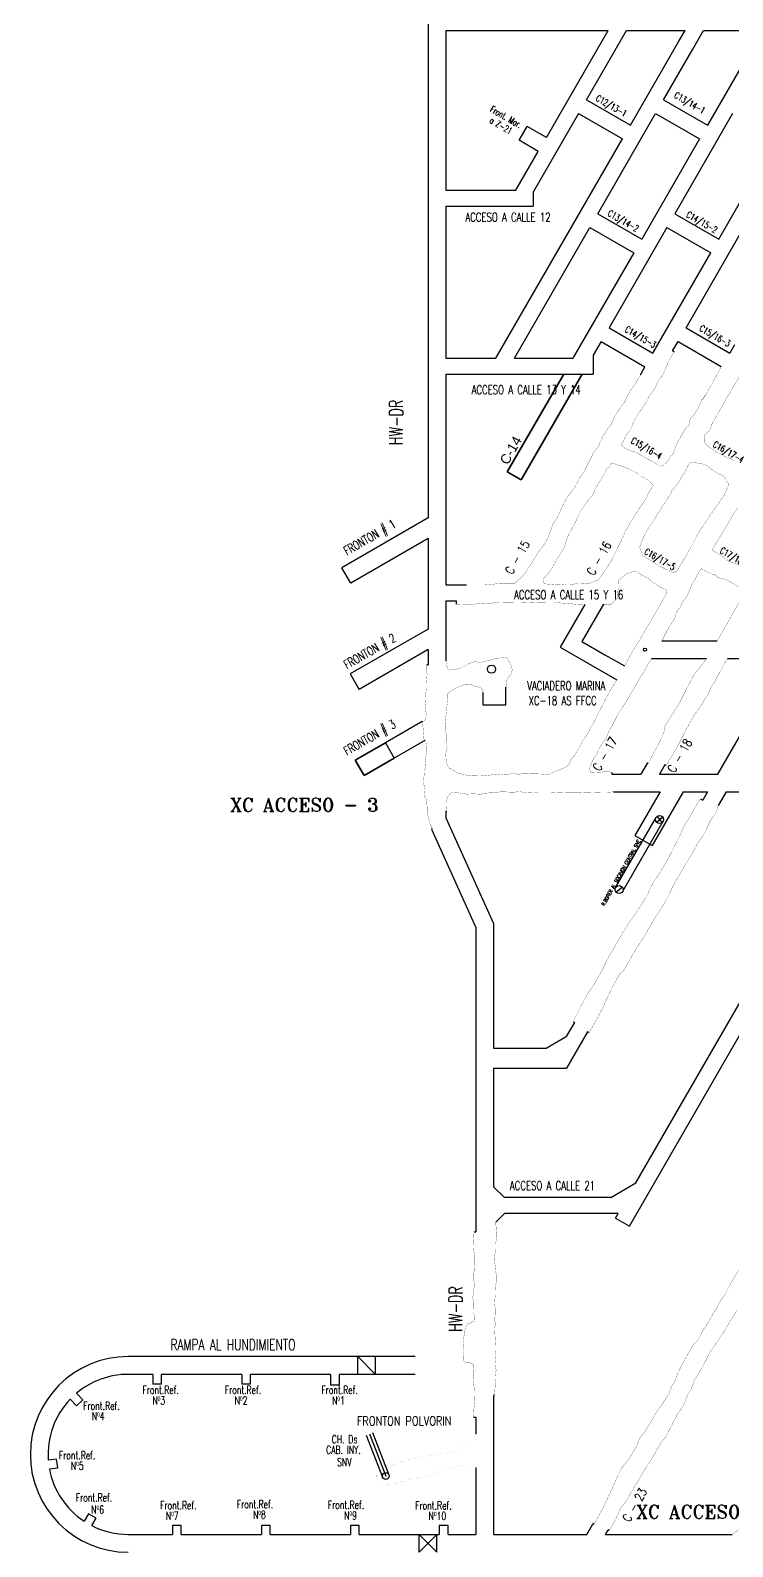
# Model space of a CAD drawing. Header units: millimetres. Extents: x -28 to 1943, y -5245 to 2752.
# Drawn here: x 829.2 to 987.2, y 2084.6 to 2425.6 of the extents above; entities that cross this region are included whole.
import ezdxf
from ezdxf.enums import TextEntityAlignment as Align

# ---------------------------------------------------------------- set-up
doc = ezdxf.new("R2010")
doc.units = ezdxf.units.MM
doc.linetypes.add('CONTINUA', pattern=[0])
doc.styles.add('ARIAL', font='arial.ttf')
doc.styles.add('ROMANS', font='romans.shx', dxfattribs={"width": 0.8})
doc.styles.add('ROMANT', font='romant.shx', dxfattribs={"height": 3})

msp = doc.modelspace()

# ---------------------------------------------------------------- linework, layer by layer
at = {"lineweight": 35}
for p, q in [((949.173, 2348.261), (936.471, 2326.261)), ((953.33, 2348.261), (939.589, 2324.461)), ((936.471, 2326.261), (939.589, 2324.461)), ((909.067, 2265.375), (902.311, 2261.475)), ((902.311, 2261.475), (904.311, 2258.011)), ((904.311, 2258.011), (911.066, 2261.911))]:
    msp.add_line(p, q, dxfattribs=at)
for points in [[(918.675, 2435.144), (918.675, 2315.922)], [(918.675, 2435.144), (918.675, 2315.922)], [(922.675, 2425.525), (959.144, 2425.525)], [(922.675, 2425.525), (922.675, 2389.615)], [(922.675, 2425.525), (959.144, 2425.525)], [(922.675, 2425.525), (922.675, 2389.615)], [(945.261, 2401.478), (959.144, 2425.525)], [(945.261, 2401.478), (959.144, 2425.525)], [(954.317, 2409.964), (963.301, 2425.525)], [(954.317, 2409.964), (963.301, 2425.525)], [(963.301, 2425.525), (976.46, 2425.525)], [(963.301, 2425.525), (976.46, 2425.525)], [(975.073, 2423.122), (976.46, 2425.525)], [(975.073, 2423.122), (976.46, 2425.525)], [(978.191, 2421.322), (980.617, 2425.525)], [(978.191, 2421.322), (980.617, 2425.525)], [(980.617, 2425.525), (993.776, 2425.525)], [(980.617, 2425.525), (993.776, 2425.525)], [(993.776, 2425.525), (981.504, 2404.269)], [(993.776, 2425.525), (981.504, 2404.269)], [(952.516, 2406.847), (942.332, 2389.208)], [(952.516, 2406.847), (942.332, 2389.208)], [(987.152, 2406.851), (974.152, 2384.335)], [(987.152, 2406.851), (974.152, 2384.335)], [(939.129, 2400.861), (940.929, 2403.978)], [(939.129, 2400.861), (940.929, 2403.978)], [(943.461, 2398.36), (939.129, 2400.861)], [(943.461, 2398.36), (939.129, 2400.861)], [(945.261, 2401.478), (940.929, 2403.978)], [(945.261, 2401.478), (940.929, 2403.978)], [(979.704, 2401.151), (966.704, 2378.634)], [(979.704, 2401.151), (966.704, 2378.634)], [(938.412, 2389.615), (943.461, 2398.36)], [(938.412, 2389.615), (943.461, 2398.36)], [(922.675, 2389.615), (938.412, 2389.615)], [(922.675, 2389.615), (938.412, 2389.615)], [(942.332, 2389.208), (942.332, 2386.015)], [(942.332, 2389.208), (942.332, 2386.015)], [(922.675, 2386.015), (942.332, 2386.015)], [(922.675, 2386.015), (922.675, 2351.861)], [(922.675, 2386.015), (942.332, 2386.015)], [(922.675, 2386.015), (922.675, 2351.861)], [(974.152, 2384.335), (984.03, 2378.632)], [(974.152, 2384.335), (984.03, 2378.632)], [(972.352, 2381.217), (959.352, 2358.7)], [(972.352, 2381.217), (959.352, 2358.7)], [(972.352, 2381.217), (982.23, 2375.514)], [(972.352, 2381.217), (982.23, 2375.514)], [(964.904, 2375.516), (951.246, 2351.861)], [(964.904, 2375.516), (951.246, 2351.861)], [(957.552, 2355.583), (955.772, 2352.499)], [(957.552, 2355.583), (955.772, 2352.499)], [(974.01, 2353.264), (973.657, 2353.468)], [(974.01, 2353.264), (973.657, 2353.468)], [(919.424, 2245.947), (929.394, 2223.831)], [(919.424, 2245.947), (929.394, 2223.831)], [(929.394, 2223.831), (929.394, 2155.351)], [(929.394, 2223.831), (929.394, 2155.351)], [(933.394, 2224.691), (933.394, 2196.677)], [(933.394, 2224.691), (933.394, 2196.677)], [(933.394, 2192.177), (933.394, 2165.477)], [(933.394, 2192.177), (933.394, 2165.477)], [(929.012, 2155.351), (929.394, 2155.351)], [(929.012, 2155.351), (929.394, 2155.351)], [(915.762, 2127.315), (851.247, 2127.315)], [(915.762, 2127.315), (851.247, 2127.315)], [(902.86, 2127.315), (906.86, 2123.315)], [(902.86, 2123.315), (902.86, 2127.315)], [(902.86, 2127.315), (906.86, 2123.315)], [(902.86, 2123.315), (902.86, 2127.315)], [(906.86, 2123.315), (906.86, 2127.315)], [(906.86, 2123.315), (906.86, 2127.315)], [(856.762, 2123.315), (851.247, 2123.315)], [(856.762, 2123.315), (851.247, 2123.315)], [(856.762, 2123.315), (856.762, 2121.115)], [(856.762, 2123.315), (856.762, 2121.115)], [(876.762, 2123.315), (858.762, 2123.315)], [(858.762, 2121.115), (858.762, 2123.315)], [(876.762, 2123.315), (858.762, 2123.315)], [(858.762, 2121.115), (858.762, 2123.315)], [(876.762, 2123.315), (876.762, 2121.115)], [(876.762, 2123.315), (876.762, 2121.115)], [(896.762, 2123.315), (878.762, 2123.315)], [(878.762, 2121.115), (878.762, 2123.315)], [(896.762, 2123.315), (878.762, 2123.315)], [(878.762, 2121.115), (878.762, 2123.315)], [(896.762, 2123.315), (896.762, 2120.915)], [(896.762, 2123.315), (896.762, 2120.915)], [(898.762, 2120.915), (898.762, 2123.315)], [(915.762, 2123.315), (898.762, 2123.315)], [(898.762, 2120.915), (898.762, 2123.315)], [(915.762, 2123.315), (898.762, 2123.315)], [(841.072, 2117.581), (839.645, 2119.077)], [(841.072, 2117.581), (839.645, 2119.077)], [(858.762, 2121.115), (856.762, 2121.115)], [(858.762, 2121.115), (856.762, 2121.115)], [(878.762, 2121.115), (876.762, 2121.115)], [(878.762, 2121.115), (876.762, 2121.115)], [(898.762, 2120.915), (896.762, 2120.915)], [(898.762, 2120.915), (896.762, 2120.915)], [(933.577, 2118.594), (933.394, 2118.594)], [(933.394, 2118.594), (933.394, 2087.286)], [(933.577, 2118.594), (933.394, 2118.594)], [(933.394, 2118.594), (933.394, 2087.286)], [(838.19, 2117.705), (839.625, 2116.2)], [(838.19, 2117.705), (839.625, 2116.2)], [(839.625, 2116.2), (841.072, 2117.581)], [(839.625, 2116.2), (841.072, 2117.581)], [(928.917, 2113.697), (929.394, 2113.697)], [(928.917, 2113.697), (929.394, 2113.697)], [(929.394, 2113.697), (929.394, 2109.871)], [(929.394, 2113.697), (929.394, 2109.871)], [(904.767, 2109.669), (908.448, 2100.181)], [(904.767, 2109.669), (908.448, 2100.181)], [(905.466, 2109.94), (909.147, 2100.452)], [(905.466, 2109.94), (909.147, 2100.452)], [(906.165, 2110.211), (909.846, 2100.723)], [(906.165, 2110.211), (909.846, 2100.723)], [(835.15, 2104.266), (833.292, 2104.031)], [(835.15, 2104.266), (833.292, 2104.031)], [(835.401, 2102.282), (835.15, 2104.266)], [(835.401, 2102.282), (835.15, 2104.266)], [(833.545, 2102.047), (835.401, 2102.282)], [(833.545, 2102.047), (835.401, 2102.282)], [(929.394, 2102.373), (929.394, 2087.313)], [(929.394, 2102.373), (929.394, 2087.313)], [(842.313, 2091.965), (841.32, 2090.298)], [(842.313, 2091.965), (841.32, 2090.298)], [(844.031, 2090.942), (842.313, 2091.965)], [(844.031, 2090.942), (842.313, 2091.965)], [(843.047, 2089.289), (844.031, 2090.942)], [(843.047, 2089.289), (844.031, 2090.942)], [(851.247, 2087.313), (861.193, 2087.313)], [(851.247, 2087.313), (861.193, 2087.313)], [(861.193, 2089.315), (861.193, 2087.313)], [(863.193, 2089.315), (861.193, 2089.315)], [(861.193, 2089.315), (861.193, 2087.313)], [(863.193, 2089.315), (861.193, 2089.315)], [(863.193, 2087.313), (863.193, 2089.315)], [(863.193, 2087.313), (863.193, 2089.315)], [(863.193, 2087.313), (881.193, 2087.313)], [(863.193, 2087.313), (881.193, 2087.313)], [(881.193, 2089.315), (881.193, 2087.313)], [(883.193, 2089.315), (881.193, 2089.315)], [(881.193, 2089.315), (881.193, 2087.313)], [(883.193, 2089.315), (881.193, 2089.315)], [(883.193, 2087.313), (883.193, 2089.315)], [(883.193, 2087.313), (883.193, 2089.315)], [(883.193, 2087.313), (901.193, 2087.313)], [(883.193, 2087.313), (901.193, 2087.313)], [(901.193, 2089.315), (901.193, 2087.313)], [(903.193, 2089.315), (901.193, 2089.315)], [(901.193, 2089.315), (901.193, 2087.313)], [(903.193, 2089.315), (901.193, 2089.315)], [(903.193, 2087.313), (903.193, 2089.315)], [(903.193, 2087.313), (903.193, 2089.315)], [(903.193, 2087.313), (921.193, 2087.313)], [(903.193, 2087.313), (921.193, 2087.313)], [(916.638, 2083.313), (916.638, 2087.313)], [(916.638, 2087.313), (920.638, 2083.313)], [(916.638, 2083.313), (920.638, 2087.313)], [(916.638, 2083.313), (916.638, 2087.313)], [(916.638, 2087.313), (920.638, 2083.313)], [(916.638, 2083.313), (920.638, 2087.313)], [(920.638, 2083.313), (920.638, 2087.313)], [(920.638, 2083.313), (920.638, 2087.313)], [(921.193, 2089.315), (921.193, 2087.313)], [(923.193, 2089.315), (921.193, 2089.315)], [(921.193, 2089.315), (921.193, 2087.313)], [(923.193, 2089.315), (921.193, 2089.315)], [(923.193, 2087.313), (923.193, 2089.315)], [(923.193, 2087.313), (923.193, 2089.315)], [(923.193, 2087.313), (929.394, 2087.313)], [(923.193, 2087.313), (929.394, 2087.313)]]:
    msp.add_lwpolyline(points)
at = {"linetype": 'Continuous'}
for points in [[(964.187, 2404.266), (975.073, 2423.122)], [(964.187, 2404.266), (975.073, 2423.122)], [(971.635, 2409.967), (978.191, 2421.322)], [(971.635, 2409.967), (978.191, 2421.322)], [(954.317, 2409.964), (964.187, 2404.266)], [(954.317, 2409.964), (964.187, 2404.266)], [(971.635, 2409.967), (981.504, 2404.269)], [(971.635, 2409.967), (981.504, 2404.269)], [(952.516, 2406.847), (962.387, 2401.148)], [(952.516, 2406.847), (962.387, 2401.148)], [(956.835, 2384.332), (969.835, 2406.849)], [(956.835, 2384.332), (969.835, 2406.849)], [(969.835, 2406.849), (979.704, 2401.151)], [(969.835, 2406.849), (979.704, 2401.151)], [(933.93, 2351.861), (962.387, 2401.149)], [(933.93, 2351.861), (962.387, 2401.149)], [(949.866, 2402.258), (949.867, 2402.257)], [(949.866, 2402.258), (949.867, 2402.257)], [(984.028, 2378.632), (997.028, 2401.149)], [(984.028, 2378.632), (997.028, 2401.149)], [(956.835, 2384.332), (966.708, 2378.632)], [(956.835, 2384.332), (966.708, 2378.632)], [(938.087, 2351.861), (955.035, 2381.215)], [(938.087, 2351.861), (955.035, 2381.215)], [(955.035, 2381.215), (964.908, 2375.514)], [(955.035, 2381.215), (964.908, 2375.514)], [(976.676, 2358.698), (989.676, 2381.215)], [(976.676, 2358.698), (989.676, 2381.215)], [(969.228, 2352.998), (982.228, 2375.515)], [(969.228, 2352.998), (982.228, 2375.515)], [(959.352, 2358.7), (969.23, 2352.997)], [(959.352, 2358.7), (969.23, 2352.997)], [(976.676, 2358.698), (986.55, 2352.997)], [(976.676, 2358.698), (986.55, 2352.997)], [(957.552, 2355.583), (967.43, 2349.88)], [(957.552, 2355.583), (967.43, 2349.88)], [(973.657, 2353.468), (974.876, 2355.58)], [(973.657, 2353.468), (974.876, 2355.58)], [(974.876, 2355.58), (984.585, 2349.975)], [(974.876, 2355.58), (984.585, 2349.975)], [(987.597, 2354.821), (986.545, 2353)], [(987.597, 2354.821), (986.545, 2353)], [(922.675, 2351.861), (933.93, 2351.861)], [(922.675, 2351.861), (933.93, 2351.861)], [(938.087, 2351.861), (951.246, 2351.861)], [(938.087, 2351.861), (951.246, 2351.861)], [(955.772, 2352.499), (955.772, 2348.261)], [(955.772, 2352.499), (955.772, 2348.261)], [(966.416, 2348.127), (967.428, 2349.88)], [(966.416, 2348.127), (967.428, 2349.88)], [(922.675, 2348.261), (955.772, 2348.261)], [(922.675, 2348.261), (922.675, 2300.861)], [(922.675, 2348.261), (955.772, 2348.261)], [(922.675, 2348.261), (922.675, 2300.861)], [(966.478, 2348.091), (966.416, 2348.127)], [(966.478, 2348.091), (966.416, 2348.127)], [(918.675, 2315.922), (899.272, 2304.72)], [(918.675, 2315.922), (899.272, 2304.72)], [(918.675, 2311.304), (901.272, 2301.256)], [(918.675, 2311.304), (901.272, 2301.256)], [(918.675, 2311.304), (918.675, 2290.922)], [(918.675, 2311.304), (918.675, 2290.922)], [(901.272, 2301.256), (899.272, 2304.72)], [(901.272, 2301.256), (899.272, 2304.72)], [(922.675, 2300.861), (927.259, 2300.861)], [(922.675, 2300.861), (927.259, 2300.861)], [(927.259, 2300.832), (927.259, 2300.861)], [(927.259, 2300.832), (927.259, 2300.861)], [(922.675, 2297.261), (925.026, 2297.261)], [(922.675, 2297.261), (922.675, 2283.748)], [(922.675, 2297.261), (925.026, 2297.261)], [(922.675, 2297.261), (922.675, 2283.748)], [(925.026, 2296.533), (925.026, 2297.261)], [(925.026, 2296.533), (925.026, 2297.261)], [(953.892, 2296.432), (948.36, 2286.85)], [(953.892, 2296.432), (948.36, 2286.85)], [(958.107, 2296.531), (953.278, 2288.168)], [(958.107, 2296.531), (953.278, 2288.168)], [(918.675, 2290.922), (901.186, 2280.825)], [(918.675, 2290.922), (901.186, 2280.825)], [(971.254, 2288.297), (983.652, 2288.3)], [(971.254, 2288.297), (983.652, 2288.3)], [(918.675, 2286.304), (903.186, 2277.361)], [(918.675, 2286.304), (903.186, 2277.361)], [(918.675, 2286.304), (918.675, 2282.876)], [(918.675, 2286.304), (918.675, 2282.876)], [(948.36, 2286.85), (961.078, 2279.507)], [(948.36, 2286.85), (961.078, 2279.507)], [(953.278, 2288.168), (958.428, 2285.159)], [(953.278, 2288.168), (958.428, 2285.159)], [(958.428, 2285.159), (962.86, 2282.635)], [(958.428, 2285.159), (962.86, 2282.635)], [(918.296, 2282.876), (918.675, 2282.876)], [(918.296, 2282.876), (918.675, 2282.876)], [(922.713, 2283.748), (922.675, 2283.748)], [(922.713, 2283.748), (922.675, 2283.748)], [(968.891, 2284.297), (981.237, 2284.299)], [(968.891, 2284.297), (981.237, 2284.299)], [(983.839, 2258.314), (998.852, 2284.303)], [(983.839, 2258.314), (998.852, 2284.303)], [(985.979, 2284.3), (998.852, 2284.303)], [(985.979, 2284.3), (998.852, 2284.303)], [(901.186, 2280.825), (903.186, 2277.361)], [(901.186, 2280.825), (903.186, 2277.361)], [(930.991, 2276.698), (930.991, 2273.857)], [(930.991, 2276.698), (930.991, 2273.857)], [(936.191, 2273.857), (936.191, 2277.844)], [(936.191, 2273.857), (936.191, 2277.844)], [(930.991, 2273.857), (936.191, 2273.857)], [(930.991, 2273.857), (936.191, 2273.857)], [(917.368, 2270.168), (909.067, 2265.375)], [(917.368, 2270.168), (909.067, 2265.375)], [(917.427, 2270.066), (917.368, 2270.168)], [(917.427, 2270.066), (917.368, 2270.168)], [(909.067, 2265.375), (911.066, 2261.911)], [(909.067, 2265.375), (911.066, 2261.911)], [(917.95, 2265.885), (911.066, 2261.911)], [(917.95, 2265.885), (911.066, 2261.911)], [(960.015, 2258.676), (960.015, 2258.314)], [(960.015, 2258.676), (960.015, 2258.314)], [(960.015, 2258.314), (966.519, 2258.314)], [(960.015, 2258.314), (966.519, 2258.314)], [(967.972, 2260.831), (966.519, 2258.314)], [(967.972, 2260.831), (966.519, 2258.314)], [(968.17, 2260.717), (967.972, 2260.831)], [(968.17, 2260.717), (967.972, 2260.831)], [(971.896, 2260.427), (970.676, 2258.314)], [(971.896, 2260.427), (970.676, 2258.314)], [(970.676, 2258.314), (983.839, 2258.314)], [(970.676, 2258.314), (983.839, 2258.314)], [(972.171, 2260.268), (971.896, 2260.427)], [(972.171, 2260.268), (971.896, 2260.427)], [(960.33, 2254.314), (970.841, 2254.314)], [(960.33, 2254.314), (970.841, 2254.314)], [(970.841, 2254.314), (965.186, 2244.519)], [(970.841, 2254.314), (965.186, 2244.519)], [(976.037, 2254.314), (969.083, 2242.269)], [(976.037, 2254.314), (969.083, 2242.269)], [(976.037, 2254.314), (981.53, 2254.314)], [(976.037, 2254.314), (981.53, 2254.314)], [(981.53, 2254.314), (980.446, 2252.437)], [(981.53, 2254.314), (980.446, 2252.437)], [(985.687, 2254.314), (983.897, 2251.214)], [(985.687, 2254.314), (983.897, 2251.214)], [(985.687, 2254.314), (1016.165, 2254.314)], [(985.687, 2254.314), (1016.165, 2254.314)], [(979.896, 2252.755), (980.446, 2252.437)], [(979.896, 2252.755), (980.446, 2252.437)], [(922.881, 2249.932), (922.675, 2249.932)], [(922.675, 2249.932), (922.675, 2248.468)], [(922.881, 2249.932), (922.675, 2249.932)], [(922.675, 2249.932), (922.675, 2248.468)], [(922.675, 2248.468), (933.394, 2224.691)], [(922.675, 2248.468), (933.394, 2224.691)], [(960.843, 2232.796), (969.931, 2248.538)], [(960.843, 2232.796), (969.931, 2248.538)], [(971.49, 2247.638), (962.402, 2231.896)], [(971.49, 2247.638), (962.402, 2231.896)], [(970.009, 2247.523), (971.411, 2248.652)], [(970.009, 2247.523), (971.411, 2248.652)], [(970.145, 2248.789), (971.275, 2247.387)], [(970.145, 2248.789), (971.275, 2247.387)], [(919.62, 2246.035), (919.424, 2245.947)], [(919.62, 2246.035), (919.424, 2245.947)], [(965.186, 2244.519), (969.083, 2242.269)], [(965.186, 2244.519), (969.083, 2242.269)], [(960.921, 2231.781), (962.323, 2232.91)], [(960.921, 2231.781), (962.323, 2232.91)], [(965.38, 2166.356), (992.771, 2213.796)], [(965.38, 2166.356), (992.771, 2213.796)], [(963.923, 2156.632), (994.627, 2209.811)], [(963.923, 2156.632), (994.627, 2209.811)], [(951.576, 2202.432), (949.751, 2199.271)], [(951.576, 2202.432), (949.751, 2199.271)], [(954.544, 2200.372), (949.812, 2192.177)], [(954.544, 2200.372), (949.812, 2192.177)], [(951.271, 2202.608), (951.576, 2202.432)], [(951.271, 2202.608), (951.576, 2202.432)], [(954.901, 2200.166), (954.544, 2200.372)], [(954.901, 2200.166), (954.544, 2200.372)], [(933.394, 2196.677), (945.258, 2196.677)], [(933.394, 2196.677), (945.258, 2196.677)], [(945.258, 2196.677), (949.751, 2199.271)], [(945.258, 2196.677), (949.751, 2199.271)], [(933.394, 2192.177), (949.812, 2192.177)], [(933.394, 2192.177), (949.812, 2192.177)], [(959.76, 2163.111), (965.38, 2166.356)], [(959.76, 2163.111), (965.38, 2166.356)], [(933.389, 2165.482), (935.822, 2163.114)], [(933.389, 2165.482), (935.822, 2163.114)], [(959.76, 2163.111), (935.822, 2163.114)], [(959.76, 2163.111), (935.822, 2163.114)], [(935.819, 2159.514), (933.88, 2157.576)], [(935.819, 2159.514), (933.88, 2157.576)], [(961.428, 2159.511), (935.819, 2159.514)], [(961.428, 2159.511), (935.819, 2159.514)], [(960.805, 2158.432), (961.428, 2159.511)], [(960.805, 2158.432), (961.428, 2159.511)], [(960.805, 2158.432), (963.923, 2156.632)], [(960.805, 2158.432), (963.923, 2156.632)], [(933.394, 2087.286), (954.374, 2087.287)], [(933.394, 2087.286), (954.374, 2087.287)], [(954.374, 2087.287), (955.808, 2089.771)], [(954.374, 2087.287), (955.808, 2089.771)], [(956.019, 2089.649), (955.808, 2089.771)], [(956.019, 2089.649), (955.808, 2089.771)], [(958.531, 2087.287), (959.13, 2088.325)], [(958.531, 2087.287), (959.13, 2088.325)], [(958.531, 2087.287), (987.02, 2087.289)], [(958.531, 2087.287), (987.02, 2087.289)], [(959.415, 2088.16), (959.13, 2088.325)], [(959.415, 2088.16), (959.13, 2088.325)]]:
    msp.add_lwpolyline(points, dxfattribs=at)
at = {"color": 5, "linetype": 'Continuous', "const_width": 0.05}
for points in [[(974.01, 2353.264), (973.101, 2351.781), (972.309, 2350.159), (972.033, 2349.337), (971.636, 2348.518), (971.165, 2347.653), (970.681, 2347.235), (970.364, 2346.62), (969.999, 2345.788), (969.816, 2345.198), (968.522, 2343.506), (968.045, 2342.65), (967.652, 2341.862), (967.314, 2341.292), (966.926, 2340.942), (966.793, 2340.561), (966.106, 2339.626), (965.61, 2338.83), (965.356, 2338.318), (965.025, 2337.886), (964.805, 2337.329), (964.492, 2336.575), (964.149, 2335.891), (964.014, 2335.53), (963.314, 2334.717), (963.082, 2334.293), (962.818, 2333.694), (962.584, 2333.179), (962.432, 2332.831), (962.215, 2332.572), (962.088, 2332.243), (962.807, 2331.791), (962.969, 2331.507), (963.517, 2331.36), (964.039, 2331.071), (965.567, 2330.672), (966.591, 2329.983), (968.068, 2329.163), (969.591, 2328.386), (970.389, 2327.824), (971.212, 2327.515)], [(981.906, 2345.104), (982.377, 2345.724), (983.107, 2347.251), (983.699, 2348.151), (984.585, 2349.975)], [(957.067, 2332.139), (957.173, 2332.55), (957.475, 2333.205), (957.823, 2333.85), (958.009, 2334.473), (958.336, 2334.71), (958.689, 2335.339), (959.091, 2336.072), (959.719, 2336.718), (960.208, 2337.709), (960.466, 2338.299), (960.832, 2339.077), (961.083, 2339.544), (961.558, 2340.112), (961.764, 2340.441), (962.088, 2341.042), (962.397, 2341.391), (962.778, 2341.82), (963.176, 2342.622), (963.569, 2343.542), (964.14, 2344.562), (964.632, 2345.205), (965.231, 2345.934), (965.729, 2346.972), (966.181, 2347.684), (966.478, 2348.091)], [(988.433, 2347.745), (988.297, 2346.935), (987.096, 2345.159), (986.546, 2344.003), (985.595, 2342.738), (985.368, 2342.031), (984.615, 2340.749), (983.884, 2339.534), (983.366, 2338.528), (982.879, 2337.767), (982.492, 2337.006), (982.315, 2336.31), (982.018, 2335.647), (981.274, 2334.998), (980.838, 2334.563)], [(976.383, 2335.767), (976.895, 2336.353), (977.314, 2336.73), (977.528, 2337.906), (977.861, 2338.516), (978.483, 2339.145), (979.366, 2340.593), (980.118, 2342.312), (980.516, 2342.706), (981.172, 2343.746)], [(980.118, 2342.312), (981.172, 2343.746), (981.906, 2345.104)], [(971.212, 2327.515), (971.537, 2327.71), (972.326, 2328.439), (972.638, 2328.802), (972.949, 2329.253), (973.088, 2329.733), (973.78, 2330.348), (973.999, 2330.987), (974.28, 2331.831), (974.535, 2332.547), (975.022, 2333.312), (975.392, 2334), (975.805, 2334.822), (976.383, 2335.767)], [(980.838, 2334.563), (980.739, 2333.982), (980.847, 2333.543), (980.811, 2332.98), (981.219, 2332.426), (981.351, 2332.269), (983.031, 2331.03), (984.415, 2330.286), (985.441, 2329.733), (986.539, 2329.31), (987.508, 2328.784)], [(948.423, 2317.561), (948.974, 2318.757), (949.968, 2320.632), (950.722, 2321.495), (951.736, 2323.003), (952.772, 2324.949), (953.903, 2326.671), (955.769, 2330.406), (957.067, 2332.139)], [(967.479, 2320.04), (967.482, 2320.048), (967.833, 2320.577), (968.1, 2321.228), (968.467, 2321.926), (968.856, 2322.554), (969.278, 2323.332), (969.085, 2323.501), (968.074, 2324.441), (967.249, 2324.88), (966.885, 2325.156), (966.482, 2325.305), (966.071, 2325.716), (965.286, 2326.197), (963.212, 2327.209), (962.147, 2327.568), (961.591, 2327.729), (960.912, 2328.003), (959.886, 2328.318), (959.432, 2327.342), (958.907, 2327.173), (958.516, 2326.169), (958.019, 2325.413), (957.424, 2324.405), (956.922, 2323.684), (956.585, 2322.949), (955.678, 2321.058), (955.47, 2320.915)], [(979.146, 2328.283), (978.546, 2328.319), (977.876, 2328.466), (977.384, 2328.164), (976.941, 2327.359), (976.488, 2326.17), (976.108, 2325.807), (975.596, 2325.116), (975.47, 2324.597)], [(985.339, 2321.173), (985.537, 2321.78), (985.914, 2322.582), (986.216, 2323.24), (986.229, 2323.648), (985.709, 2324.29), (985.488, 2324.91), (984.734, 2325.599), (983.677, 2325.922), (983.456, 2326.109), (982.875, 2326.575), (982.143, 2326.976), (981.65, 2327.573), (980.267, 2328.135), (979.803, 2328.181), (979.146, 2328.283)], [(975.47, 2324.597), (975.075, 2324.079), (974.621, 2323.354), (974.011, 2322.625), (973.555, 2322.126), (972.914, 2320.893), (972.602, 2320.524), (972.046, 2319.461), (971.306, 2318.445)], [(955.47, 2320.915), (953.276, 2317.96), (952.08, 2315.549)], [(953.709, 2301.234), (954.63, 2301.074), (956.972, 2301.961), (959.772, 2306.083), (959.772, 2306.115), (962.143, 2310.937), (963.121, 2313.099), (964.748, 2315.842), (966.16, 2318.042), (967.479, 2320.04)], [(971.306, 2318.445), (969.548, 2315.582), (967.716, 2312.817), (966.772, 2310.88), (966.262, 2309.321), (966.913, 2307.51), (967.415, 2307.17), (969.158, 2306.108), (970.229, 2305.346), (971.899, 2304.494), (972.737, 2304.101), (973.912, 2303.566), (974.205, 2303.851), (974.552, 2303.896), (975.35, 2305.205), (976.413, 2306.91), (977.761, 2309.293), (979.049, 2311.86), (981.587, 2315.811), (985.339, 2321.173)], [(927.259, 2300.832), (931.452, 2300.848), (935.091, 2301.199), (938.021, 2301.171), (938.618, 2301.565), (938.76, 2301.742), (939.754, 2302.684), (940.434, 2303.476), (941.863, 2305.574), (943.616, 2308.444), (945.046, 2310.313), (945.701, 2311.762), (946.196, 2312.899), (946.849, 2314.747), (947.674, 2315.921), (948.423, 2317.561)], [(952.08, 2315.549), (951.83, 2315.033), (950.119, 2311.763), (949.205, 2309.114), (947.604, 2306.595), (946.717, 2304.986), (945.999, 2303.75), (944.501, 2302.145), (944.734, 2301.255), (944.95, 2301.098), (947.849, 2300.853), (949.579, 2301.007), (951.187, 2300.961), (952.61, 2301.307), (953.709, 2301.234)], [(988.315, 2318.208), (987.115, 2316.427), (985.638, 2313.934), (984.308, 2311.722), (982.884, 2309.311), (982.522, 2308.694)], [(982.522, 2308.694), (984.649, 2307.468), (985.051, 2307.177), (985.9, 2306.489), (985.857, 2306.322), (986.49, 2306.138), (988.749, 2305.248), (989.907, 2304.811), (991.646, 2304.118), (992.039, 2303.779), (992.569, 2304.259), (993.162, 2305.303), (993.271, 2305.617), (993.936, 2306.409), (995.026, 2307.685), (995.362, 2309.005), (995.473, 2309.135), (996.553, 2310.392), (998.112, 2312.898), (999.21, 2314.05)], [(962.86, 2282.635), (964.447, 2285.558), (966.439, 2288.828), (970.13, 2295.082), (971.358, 2297.343), (972.124, 2298.733), (972.246, 2298.9), (972.35, 2299.563), (972.196, 2299.832), (970.934, 2300.325), (968.8, 2301.757), (968.092, 2302.411), (966.812, 2302.988), (965.713, 2303.75), (964.856, 2303.83), (964.747, 2303.882), (963.503, 2303.397), (963.323, 2303.386), (961.51, 2301.862), (961.495, 2301.862), (961.475, 2301.749), (961.438, 2300.122), (961.167, 2297.883), (959.823, 2296.518), (958.107, 2296.531)], [(980.089, 2304.544), (979.157, 2302.955), (978.063, 2301.049), (976.788, 2298.145), (975.813, 2296.995), (975.468, 2296.015), (975.105, 2295.533), (974.442, 2294.573), (974.107, 2293.282), (972.49, 2290.763), (971.254, 2288.297)], [(983.652, 2288.3), (984.502, 2289.708), (986.014, 2292.321), (987.161, 2294.361), (988.941, 2297.497), (989.69, 2298.794), (989.702, 2299.017), (989.725, 2300.198), (988.685, 2300.294), (987.954, 2300.774), (987.099, 2301.298), (986.122, 2301.862), (983.811, 2302.576), (983.1, 2303.17), (981.931, 2303.418), (981.647, 2303.651), (980.089, 2304.544)], [(952.046, 2296.491), (950.413, 2296.673), (947.356, 2296.881), (943.58, 2296.834), (939.157, 2297.028), (934.642, 2296.935), (932.26, 2296.679), (930.931, 2296.769), (927.571, 2296.372), (927.09, 2296.462), (925.026, 2296.533)], [(953.892, 2296.432), (953.585, 2296.421), (952.046, 2296.491)], [(918.296, 2282.876), (918.217, 2281.891), (918.454, 2280.733), (918.289, 2278.763), (918.267, 2277.518), (918.223, 2277.067), (918.134, 2276.133), (918.114, 2275.964), (918.125, 2275.145), (918.189, 2274.659), (918.092, 2273.848), (918.028, 2273.651), (918.301, 2271.374), (918.083, 2270.585), (917.728, 2270.232)], [(922.713, 2283.748), (922.839, 2283.046), (922.906, 2282.536), (923.165, 2281.84), (923.636, 2281.69), (924.711, 2281.836), (925.885, 2282.127), (928.159, 2283.285), (929.382, 2283.633), (930.176, 2283.373), (932.368, 2283.884)], [(932.368, 2283.884), (933.001, 2284.024), (933.929, 2284.366), (935.005, 2284.429), (936.068, 2284.593), (936.476, 2284.394), (937.221, 2283.004), (937.601, 2281.804), (937.379, 2280.831), (936.911, 2280.277), (936.416, 2279.585), (936.299, 2278.652), (936.178, 2277.753)], [(968.891, 2284.297), (968.629, 2283.859), (963.024, 2274.287)], [(968.17, 2260.717), (968.959, 2262.274), (970.403, 2264.917), (971.644, 2267.46), (971.923, 2269.098), (975.232, 2274.361), (976.763, 2277.422), (978.521, 2280.766), (979.86, 2282.36), (981.019, 2283.937), (981.237, 2284.299)], [(972.171, 2260.268), (974.579, 2264.112), (976.245, 2267.477), (977.578, 2269.93), (978.342, 2271.303), (979.828, 2273.411), (981.635, 2276.295), (982.218, 2277.619), (983.832, 2280.397), (985.166, 2283.012), (985.89, 2284.147), (985.979, 2284.3)], [(959.722, 2277.291), (958.155, 2274.345), (956.727, 2271.591), (955.677, 2269.385), (955.297, 2268.949), (954.531, 2267.288), (954.017, 2266.614), (953.526, 2265.853), (952.699, 2264.409), (952.177, 2263.497), (951.512, 2262.318), (951.249, 2262.069), (950.764, 2261.578), (950.502, 2260.716), (949.807, 2259.951), (949.235, 2259.737), (948.541, 2259.361), (947.539, 2258.966), (946.56, 2258.637), (945.717, 2258.207), (944.46, 2258.302), (943.212, 2258.356), (941.334, 2258.397), (939.901, 2258.38), (939.024, 2258.274), (937.854, 2258.432), (936.533, 2258.231), (936.067, 2258.2), (935.015, 2258.341), (930.442, 2257.882), (928.789, 2257.919), (927.504, 2258.036), (926.407, 2258.272), (925.179, 2258.609), (924.115, 2259.297), (923.341, 2259.707), (922.958, 2260.494), (922.721, 2261.54), (922.656, 2262.907), (922.964, 2264.354), (922.781, 2265.272), (922.732, 2265.928), (922.755, 2267.062), (922.532, 2268.496), (922.528, 2269.92), (922.802, 2272.703), (922.982, 2274.098), (923.103, 2275.315), (923.135, 2276.35), (923.574, 2276.875), (924.158, 2277.229), (925.221, 2277.796), (927.009, 2278.533), (928.015, 2278.51)], [(930.991, 2276.698), (930.846, 2277.016), (930.83, 2277.387), (930.625, 2277.63), (930.314, 2277.758), (929.685, 2277.98), (929.053, 2278.13), (928.538, 2278.326), (928.182, 2278.447), (928.015, 2278.51)], [(960.015, 2258.676), (958.919, 2258.97), (958.69, 2258.997), (957.29, 2258.589), (955.301, 2258.68), (954.93, 2259.535), (955.143, 2260.047), (955.493, 2260.961), (956.022, 2262.003), (956.88, 2263.088), (956.827, 2263.449), (957.301, 2264.415), (958.875, 2266.559), (958.854, 2266.708), (959.064, 2267.389), (959.374, 2268.094), (960.051, 2269.183), (960.773, 2270.61), (961.298, 2271.712), (963.024, 2274.287)], [(917.728, 2270.232), (917.427, 2270.066), (917.769, 2266.01), (918.111, 2265.774)], [(918.111, 2265.774), (918.283, 2265.039), (918.337, 2263.532), (918.186, 2262.409), (917.989, 2261.432), (918.095, 2260.366), (918.01, 2259.501), (917.825, 2258.957), (917.864, 2258.239), (917.668, 2257.383), (917.593, 2256.6), (917.785, 2255.765), (918.001, 2254.848), (917.915, 2253.949), (917.863, 2253.248), (918.217, 2252.811), (918.36, 2252.101), (918.444, 2251.091), (918.451, 2249.55), (918.763, 2248.696), (919.047, 2247.226), (919.62, 2246.035)], [(922.881, 2249.932), (922.789, 2251.034), (922.758, 2252.224), (923.061, 2253.195), (923.574, 2253.908), (924.215, 2254.223), (925.129, 2254.153), (927.396, 2253.803), (928.908, 2253.877), (930.509, 2253.78), (931.612, 2254.03), (932.853, 2254.108), (933.426, 2254.065), (934.946, 2254.328), (935.866, 2254.315), (937.869, 2254.223), (939.101, 2254.378), (940.887, 2254.137), (942.286, 2254.06), (942.538, 2254.063), (943.408, 2254.283), (944.605, 2254.279), (945.944, 2254.294), (947.768, 2254.197), (950.581, 2254.077), (951.203, 2254.184), (952.256, 2254.145), (953.476, 2254.22), (954.793, 2254.24), (956.485, 2254.183), (959.032, 2254.223), (960.33, 2254.314)], [(951.271, 2202.608), (952.977, 2206.038), (954.698, 2209.139), (956.152, 2211.267), (957.817, 2214.245), (959.055, 2216.76), (961.124, 2220.376), (962.493, 2222.699), (964.055, 2225.156), (965.941, 2227.845), (967.799, 2230.807), (969.171, 2233.682), (970.376, 2235.466), (971.697, 2237.705), (972.621, 2239.258), (975.15, 2244.157), (976.169, 2246.536), (977.575, 2248.765), (978.781, 2250.925), (979.896, 2252.755)], [(954.901, 2200.166), (956.949, 2203.865), (957.996, 2205.774), (958.768, 2207.61), (960, 2210.207), (961.823, 2213.412), (962.706, 2214.241), (963.955, 2216.39), (964.814, 2218.028), (967.44, 2222.088), (968.987, 2224.825), (970.404, 2227.083), (972.07, 2229.697), (973.732, 2233.046), (973.977, 2233.575), (975.722, 2236.587), (976.185, 2237.363), (978.461, 2241.185), (979.371, 2242.865), (980.52, 2244.481), (982.135, 2247.787), (983.537, 2249.903), (983.897, 2251.214)], [(956.019, 2089.649), (956.982, 2091.413), (958.227, 2093.636), (959.358, 2096.113), (960.386, 2098.384), (961.403, 2100.625), (962.381, 2102.555), (963.849, 2104.292), (965.458, 2106.945), (966.302, 2109), (967.599, 2110.671), (968.546, 2112.263), (970.003, 2114.76), (971.274, 2116.564), (972.814, 2118.884), (973.464, 2120.66), (974.201, 2121.928), (974.895, 2123.72), (975.767, 2125.528), (977.085, 2127.887), (978.306, 2129.967), (979.285, 2130.914), (980.374, 2133.083), (981.617, 2134.874), (982.828, 2137.119), (983.696, 2138.34), (984.41, 2139.952), (985.316, 2141.031), (986.403, 2143.209), (988.601, 2146.898)], [(959.415, 2088.16), (960.55, 2090.08), (961.962, 2093.194), (963.461, 2095.095), (964.468, 2097.018), (965.995, 2099.499), (967.337, 2101.849), (968.546, 2103.625), (969.773, 2105.769), (971.176, 2108.171), (972.258, 2109.421), (973.326, 2111.656), (974.71, 2114.299), (976.138, 2116.367), (977.065, 2118.803), (977.86, 2119.97), (978.567, 2122.027), (980.234, 2124.732), (982.009, 2128.215), (984.022, 2131.169), (985.62, 2133.6), (986.877, 2135.674), (988.221, 2137.829)]]:
    msp.add_lwpolyline(points, dxfattribs=at)
at = {"linetype": 'Continuous', "const_width": 0.05}
for points in [[(959.722, 2277.291), (960.499, 2278.529), (961.078, 2279.507)], [(959.722, 2277.291), (960.499, 2278.529), (961.078, 2279.507)], [(986.992, 2087.268), (988.126, 2088.102), (989.161, 2088.962), (991.672, 2092.107), (992.051, 2092.983), (992.905, 2094.434), (993.595, 2095.429), (994.443, 2097.137), (995.536, 2099.478), (996.678, 2101.427), (997.73, 2103.148), (998.715, 2104.213), (1000.361, 2107.526), (1001.258, 2108.23)]]:
    msp.add_lwpolyline(points, dxfattribs=at)
for points, const_width in [([(929, 2135.248), (929.075, 2135.442), (929.129, 2135.787), (929.108, 2136.464), (928.859, 2137.188), (928.829, 2138.23), (928.796, 2139.377), (928.963, 2139.866), (928.687, 2140.31), (928.796, 2141.129), (928.891, 2141.945), (929.104, 2143.171), (929.087, 2143.655), (928.941, 2144.63), (928.966, 2145.803), (929.039, 2146.866), (929.096, 2147.991), (929.12, 2149.941), (928.95, 2151.259), (928.884, 2153.218), (929.012, 2155.351)], 0.05), ([(929, 2135.248), (929.075, 2135.442), (929.129, 2135.787), (929.108, 2136.464), (928.859, 2137.188), (928.829, 2138.23), (928.796, 2139.377), (928.963, 2139.866), (928.687, 2140.31), (928.796, 2141.129), (928.891, 2141.945), (929.104, 2143.171), (929.087, 2143.655), (928.941, 2144.63), (928.966, 2145.803), (929.039, 2146.866), (929.096, 2147.991), (929.12, 2149.941), (928.95, 2151.259), (928.884, 2153.218), (929.012, 2155.351)], 0.05), ([(933.88, 2157.576), (934.056, 2155.112), (934.058, 2154.304), (933.858, 2152.533), (933.888, 2151.225), (933.575, 2149.782), (933.625, 2148.695), (933.777, 2147.455), (933.908, 2146.321), (934.076, 2145.445), (934.057, 2144.348), (933.861, 2143.21), (933.807, 2142.331), (933.781, 2141.073), (933.703, 2140.224), (933.638, 2139.368), (933.721, 2138.507), (933.855, 2137.747), (933.823, 2136.676), (933.649, 2136.364), (933.693, 2135.258), (933.843, 2134.494), (933.623, 2133.822), (933.689, 2132.504), (933.796, 2130.678), (933.836, 2130.278), (933.793, 2129.634), (933.796, 2129.372), (933.802, 2128.968), (933.813, 2128.197), (933.762, 2128.064), (933.887, 2127.395), (933.722, 2126.733), (933.735, 2126.276), (933.777, 2125.985)], 0.05), ([(933.88, 2157.576), (934.056, 2155.112), (934.058, 2154.304), (933.858, 2152.533), (933.888, 2151.225), (933.575, 2149.782), (933.625, 2148.695), (933.777, 2147.455), (933.908, 2146.321), (934.076, 2145.445), (934.057, 2144.348), (933.861, 2143.21), (933.807, 2142.331), (933.781, 2141.073), (933.703, 2140.224), (933.638, 2139.368), (933.721, 2138.507), (933.855, 2137.747), (933.823, 2136.676), (933.649, 2136.364), (933.693, 2135.258), (933.843, 2134.494), (933.623, 2133.822), (933.689, 2132.504), (933.796, 2130.678), (933.836, 2130.278), (933.793, 2129.634), (933.796, 2129.372), (933.802, 2128.968), (933.813, 2128.197), (933.762, 2128.064), (933.887, 2127.395), (933.722, 2126.733), (933.735, 2126.276), (933.777, 2125.985)], 0.05), ([(928.917, 2113.697), (928.893, 2113.875), (928.958, 2115.256), (929.078, 2116.634), (929.207, 2117.552), (929.188, 2117.894), (929.236, 2119.051), (929.226, 2119.381), (929.175, 2120.006), (928.913, 2120.838), (928.848, 2121.23), (928.811, 2121.364), (928.882, 2122.629), (928.887, 2123.681), (928.901, 2124.331), (928.989, 2125.356), (928.935, 2125.456), (928.81, 2125.548), (928.15, 2125.885), (927.687, 2125.971), (927.214, 2125.993), (926.847, 2126.126), (926.568, 2126.553), (926.571, 2127.156), (926.519, 2127.804), (926.611, 2128.364), (926.611, 2128.555), (926.637, 2128.592), (926.709, 2129.224), (926.589, 2129.841), (926.511, 2130.353), (926.625, 2131.19), (926.739, 2131.804), (926.835, 2132.344), (926.86, 2132.872), (926.964, 2133.381), (927.061, 2133.86), (927.349, 2134.301), (927.718, 2134.785), (928.11, 2134.843), (928.425, 2134.938), (928.729, 2135.161), (929, 2135.248)], 0.05), ([(928.917, 2113.697), (928.893, 2113.875), (928.958, 2115.256), (929.078, 2116.634), (929.207, 2117.552), (929.188, 2117.894), (929.236, 2119.051), (929.226, 2119.381), (929.175, 2120.006), (928.913, 2120.838), (928.848, 2121.23), (928.811, 2121.364), (928.882, 2122.629), (928.887, 2123.681), (928.901, 2124.331), (928.989, 2125.356), (928.935, 2125.456), (928.81, 2125.548), (928.15, 2125.885), (927.687, 2125.971), (927.214, 2125.993), (926.847, 2126.126), (926.568, 2126.553), (926.571, 2127.156), (926.519, 2127.804), (926.611, 2128.364), (926.611, 2128.555), (926.637, 2128.592), (926.709, 2129.224), (926.589, 2129.841), (926.511, 2130.353), (926.625, 2131.19), (926.739, 2131.804), (926.835, 2132.344), (926.86, 2132.872), (926.964, 2133.381), (927.061, 2133.86), (927.349, 2134.301), (927.718, 2134.785), (928.11, 2134.843), (928.425, 2134.938), (928.729, 2135.161), (929, 2135.248)], 0.05), ([(933.777, 2125.985), (933.8, 2125.778), (933.779, 2125.393), (933.995, 2124.183), (933.803, 2123.606), (933.721, 2122.874), (933.708, 2122.354), (933.871, 2121.496), (933.763, 2120.781), (933.69, 2119.718), (933.577, 2118.594)], 0.05), ([(933.777, 2125.985), (933.8, 2125.778), (933.779, 2125.393), (933.995, 2124.183), (933.803, 2123.606), (933.721, 2122.874), (933.708, 2122.354), (933.871, 2121.496), (933.763, 2120.781), (933.69, 2119.718), (933.577, 2118.594)], 0.05), ([(929.394, 2102.373), (926.813, 2102.927), (921.735, 2101.537), (918.051, 2100.446), (914.79, 2099.663), (908.402, 2098.139), (907.103, 2099.46), (907.028, 2102.086), (910.678, 2102.934), (914.34, 2104.211), (919.573, 2105.149), (923.216, 2105.7), (925.732, 2106.383), (927.005, 2107.158), (927.913, 2107.942), (929.007, 2109.04), (929.394, 2109.871)], 0.009), ([(929.394, 2102.373), (926.813, 2102.927), (921.735, 2101.537), (918.051, 2100.446), (914.79, 2099.663), (908.402, 2098.139), (907.103, 2099.46), (907.028, 2102.086), (910.678, 2102.934), (914.34, 2104.211), (919.573, 2105.149), (923.216, 2105.7), (925.732, 2106.383), (927.005, 2107.158), (927.913, 2107.942), (929.007, 2109.04), (929.394, 2109.871)], 0.009)]:
    msp.add_lwpolyline(points, dxfattribs=dict(const_width=const_width))
for points in [[(851.247, 2127.315, 1), (851.247, 2083.313)], [(851.247, 2127.315, 1), (851.247, 2083.313)], [(851.247, 2123.315, 0.176917), (839.645, 2119.077)], [(851.247, 2123.315, 0.176917), (839.645, 2119.077)], [(838.19, 2117.705, 0.2106758), (833.292, 2104.031)], [(838.19, 2117.705, 0.2106758), (833.292, 2104.031)], [(833.545, 2102.047, 0.20379), (841.32, 2090.298)], [(833.545, 2102.047, 0.20379), (841.32, 2090.298)], [(843.047, 2089.289, 0.1187976), (851.247, 2087.313)], [(843.047, 2089.289, 0.1187976), (851.247, 2087.313)]]:
    msp.add_lwpolyline(points, format="xyb")
at = {"linetype": 'Continuous'}
for centre, radius in [((967.437, 2286.292), 0.35), ((932.941, 2281.908), 0.915), ((970.71, 2248.088), 0.9), ((961.622, 2232.346), 0.9)]:
    msp.add_circle(centre, radius, dxfattribs=at)
msp.add_circle((909.147, 2100.452), 0.75)

# ---------------------------------------------------------------- texts
at = {"linetype": 'CONTINUA', "style": 'ROMANS', "width": 0.7}
for s, p in [('C13/14-1', (977.144, 2408.636)), ('Front. Mar.', (935.812, 2405.454)), ('C12/13-1', (959.524, 2407.962)), ('a Z-21', (934.696, 2403.502)), ('C13/14-2', (962.189, 2382.1))]:
    msp.add_text(s, height=1.5, rotation=330, dxfattribs=at).set_placement(p, align=Align.CENTER)
at = {"style": 'ROMANS', "width": 0.7}
for s, p in [('ACCESO A CALLE 12', (936.645, 2382.566)), ('ACCESO A CALLE 13 Y 14', (940.752, 2343.764)), ('ACCESO A CALLE 15 Y 16', (950.277, 2297.651)), ('ACCESO A CALLE 21', (946.645, 2164.759))]:
    msp.add_text(s, height=2, dxfattribs=at).set_placement(p, align=Align.CENTER)
at = {"linetype": 'CONTINUA', "style": 'ROMANS', "width": 0.7}
for s, p in [('C14/15-2', (983.159, 2379.886)), ('C14/15-3', (969.361, 2354.075)), ('C15/16-3', (986.101, 2354.325)), ('C15/16-4', (970.712, 2329.052)), ('C16/17-4', (989.147, 2328.194)), ('C16/17-5', (973.726, 2304.081)), ('C17/18-5', (990.725, 2304.346))]:
    msp.add_text(s, height=1.5, rotation=330, dxfattribs=at).set_placement(p, align=Align.RIGHT)
at = {"linetype": 'Continuous', "style": 'ROMANS', "width": 0.7}
for p in [(912.937, 2332.278), (926.317, 2132.884)]:
    msp.add_text('HW-DR', height=3, rotation=89.57052, dxfattribs=at).set_placement(p)
at = {"color": 7, "lineweight": 13, "style": 'ARIAL'}
msp.add_text('C-14', height=2.2, rotation=60.41287, dxfattribs=at).set_placement((936.576, 2327.678))
at = {"style": 'ROMANS', "width": 0.7}
for s, height, rotation, p in [('FRONTON # 1', 2, 30, (906.032, 2310.696)), ('FRONTON # 2', 2, 30, (906.032, 2285.076)), ('FRONTON # 3', 2, 30, (906.032, 2265.666)), ('R.BORER AL SOCAVON CENTRAL SNE', 0.8, 60.91088, (962.386, 2235.927))]:
    msp.add_text(s, height=height, rotation=rotation, dxfattribs=at).set_placement(p, align=Align.CENTER)
at = {"style": 'ROMANS', "width": 0.8}
for s, rotation, p in [('C - 15', 60, (937.589, 2303.017)), ('C - 16', 60, (955.933, 2302.796)), ('C - 17', 60, (957.263, 2258.779)), ('C - 18', 60, (974.061, 2258.403)), ('FRONTON POLVORIN', 0.07131, (902.677, 2111.823)), ('C - 23', 60.34719, (963.98, 2089.905))]:
    msp.add_text(s, height=2, rotation=rotation, dxfattribs=at).set_placement(p)
at = {"style": 'ROMANS', "width": 0.7}
for s, p in [('VACIADERO MARINA', (958.535, 2277.182)), ('XC-18 AS FFCC', (956.586, 2273.831))]:
    msp.add_text(s, height=2, dxfattribs=at).set_placement(p, align=Align.RIGHT)
at = {"linetype": 'Continuous', "style": 'ROMANT'}
for s, p in [('XC ACCESO - 3', (874.211, 2249.879)), ('XC ACCESO - 4', (965.499, 2090.902))]:
    msp.add_text(s, height=3, dxfattribs=at).set_placement(p)
at = {"linetype": 'CONTINUA', "style": 'ROMANS', "width": 0.7}
msp.add_text('RAMPA AL HUNDIMIENTO', height=2.5, dxfattribs=at).set_placement((874.787, 2128.725), align=Align.CENTER)
at = {"style": 'ROMANS', "width": 0.7}
for s, p in [('Front.Ref.', (858.552, 2119.806)), ('Nº3', (858.124, 2117.435)), ('Front.Ref.', (877.056, 2119.806)), ('Nº2', (876.627, 2117.435)), ('Front.Ref.', (898.786, 2119.806)), ('Nº1', (898.522, 2117.435)), ('CH. Ds', (899.907, 2108.709)), ('CAB. INY.', (899.642, 2106.338)), ('SNV', (899.846, 2103.589))]:
    msp.add_text(s, height=1.8, dxfattribs=at).set_placement(p, align=Align.MIDDLE_CENTER)
for s, p in [('Front.Ref.', (841.137, 2115.36)), ('Nº4', (843.089, 2112.989)), ('Front.Ref.', (835.668, 2104.211)), ('Nº5', (838.371, 2101.84)), ('Front.Ref.', (839.463, 2094.712)), ('Front.Ref.', (858.416, 2092.957)), ('Front.Ref.', (875.652, 2093.212)), ('Front.Ref.', (896.127, 2093.044)), ('Front.Ref.', (915.773, 2092.943)), ('Nº6', (842.946, 2091.991)), ('Nº7', (859.718, 2090.586)), ('Nº8', (879.318, 2090.841)), ('Nº9', (899.793, 2090.674)), ('Nº10', (918.795, 2090.573))]:
    msp.add_text(s, height=1.8, dxfattribs=at).set_placement(p)

doc.saveas('drawing.dxf')
